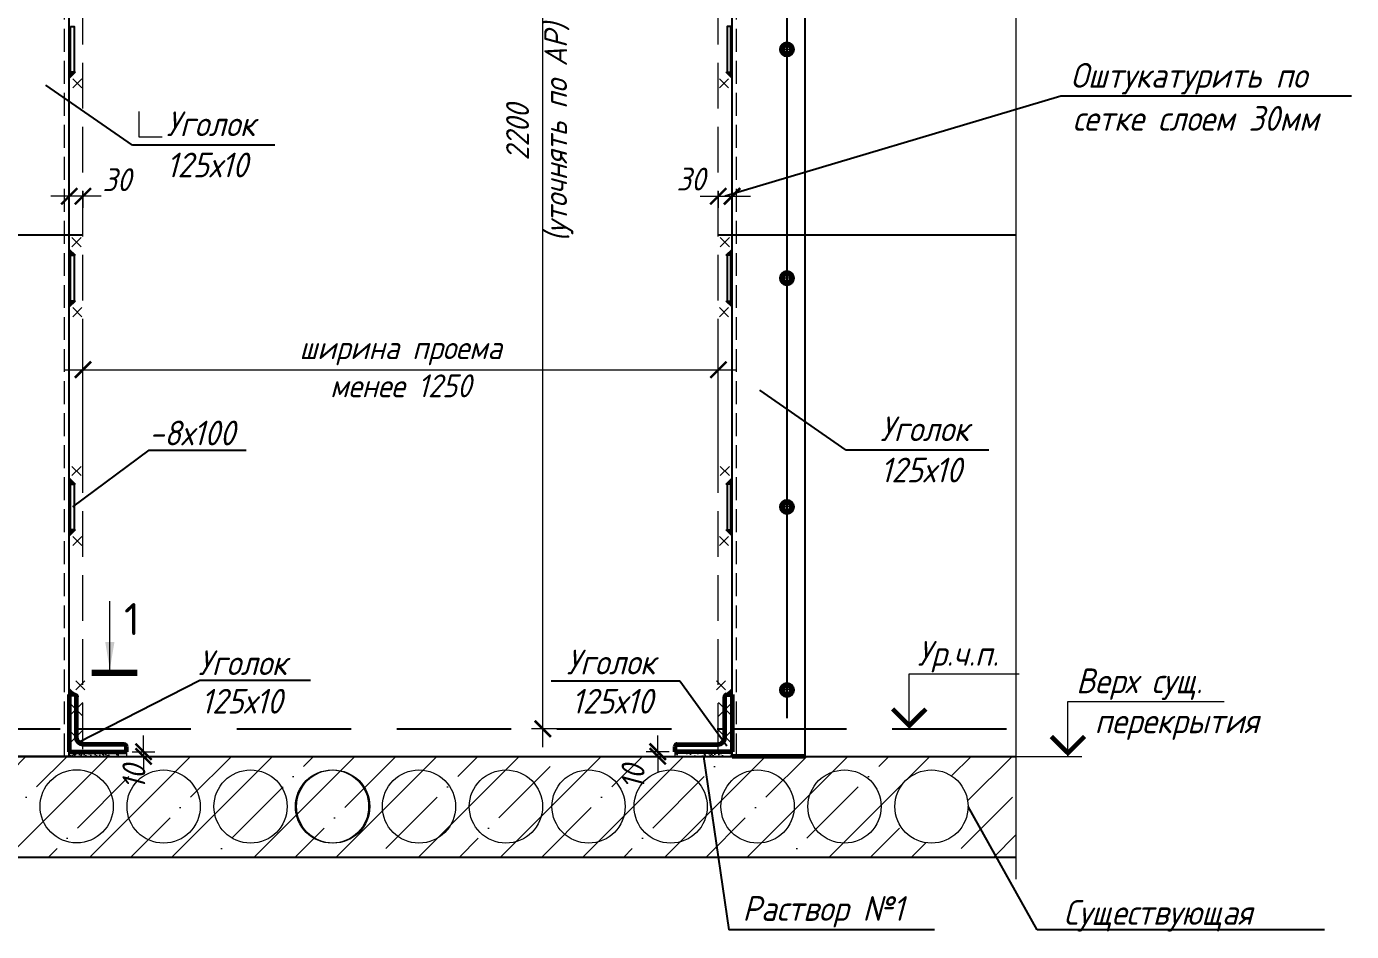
# Model space of a CAD drawing. Header units: millimetres. Extents: x 2058191 to 2089933, y 116142 to 208453.
# Drawn here: x 2071226 to 2074122, y 154568 to 156546 of the extents above; entities that cross this region are included whole.
import ezdxf
from ezdxf.enums import TextEntityAlignment as Align

# ---------------------------------------------------------------- set-up
doc = ezdxf.new("R2010")
doc.units = ezdxf.units.MM
for name, pattern in [('GOST2.303 4', [7, 5, -2, 0]), ('ГОСТ 2.303 4', [7, 5, -2, 0]), ('осеваяX2', [4, 2.5, -0.5, 0.5, -0.5])]:
    doc.linetypes.add(name, pattern=pattern)
doc.layers.get('Defpoints').update_dxf_attribs({"color": 255})
for name, color, linetype, lineweight in [('1Стены', 252, 'Continuous', 25), ('монолит', 176, 'Continuous', 50), ('Оси', 165, 'осеваяX2', 13), ('Размер', 7, 'Continuous', 13), ('сварка', 156, 'Continuous', 9), ('штрих', 8, 'Continuous', 5), ('штриховка кирпич', 42, 'Continuous', 5)]:
    doc.layers.add(name, color=color, linetype=linetype, lineweight=lineweight)
doc.layers.add('CS_UNPLOTTED', color=254, linetype='Continuous', plot=False)
doc.layers.add('металл', color=124, linetype='Continuous')
doc.layers.add('Текст', color=7, linetype='Continuous')
doc.styles.add('GOST 2.304_new', font='isocpeur.ttf', dxfattribs={"width": 0.9, "oblique": 15})
doc.dimstyles.new('SPDS', dxfattribs={"dimscale": 25, "dimtxt": 2.5, "dimasz": 1.77, "dimexe": 1.25, "dimexo": 0.625, "dimtad": 1, "dimdec": 0, "dimrnd": 0.001, "dimtxsty": 'GOST 2.304_new', "dimblk": 'ARCHTICK', "dimcen": 2.5, "dimdle": 2, "dimclrt": 256, "dimazin": 2, "dimtfac": 0.75, "dimtdec": 0, "dimtmove": 1, "dimatfit": 3, "dimfxl": 0, "dimtolj": 1, "dimlwd": 9, "dimlwe": 9, "dimarcsym": 0})
doc.dimstyles.new('SPDS 1_20', dxfattribs={"dimscale": 20, "dimtxt": 2.5, "dimasz": 1.77, "dimexe": 1.25, "dimexo": 0.625, "dimtad": 1, "dimdec": 0, "dimrnd": 0.001, "dimtxsty": 'GOST 2.304_new', "dimblk": 'ARCHTICK', "dimcen": 2.5, "dimdle": 2, "dimclrt": 256, "dimadec": 0, "dimazin": 2, "dimtfac": 0.75, "dimtdec": 0, "dimtmove": 1, "dimatfit": 3, "dimfxl": 0, "dimtolj": 1, "dimlwd": 9, "dimlwe": 9, "dimarcsym": 0})

# ---------------------------------------------------------------- blocks, each defined once
blk = doc.blocks.new('_ArchTick')
at = {"color": 0, "linetype": 'ByBlock', "const_width": 0.15}
blk.add_lwpolyline([(-0.5, -0.5), (0.5, 0.5)], dxfattribs=at)
blk = doc.blocks.new('*D108')
at = {"layer": 'Defpoints', "color": 0, "lineweight": 20, "ltscale": 20, "transparency": 16777216}
for p in [(2071319.6, 156198.9), (2071349.6, 156198.9), (2071319.6, 156175.3)]:
    blk.add_point(p, dxfattribs=at)
at = {"layer": 'Размер', "color": 0, "lineweight": 9, "ltscale": 20, "transparency": 16777216}
for p, q in [((2071389.6, 156175.3), (2071279.6, 156175.3)), ((2071319.6, 156186.4), (2071319.6, 156150.3)), ((2071349.6, 156186.4), (2071349.6, 156150.3))]:
    blk.add_line(p, q, dxfattribs=at)
at = {"layer": 'Размер', "color": 0, "lineweight": 9, "ltscale": 20, "transparency": 16777216, "xscale": 35.4, "yscale": 35.4, "zscale": 35.4}
for p, rotation in [((2071319.6, 156175.3), 179.9999999995553), ((2071349.6, 156175.3), 359.9999999995553)]:
    blk.add_blockref('_ArchTick', p, dxfattribs=dict(at, rotation=rotation))
at = {"layer": 'Размер', "ltscale": 20, "transparency": 16777216, "insert": (2071423.4, 156211.4), "char_height": 50, "attachment_point": 5, "style": 'GOST 2.304_new'}
blk.add_mtext('\\A1;30', dxfattribs=at)
blk = doc.blocks.new('свар')
at = {"layer": 'сварка', "color": 0, "linetype": 'Continuous', "ltscale": 10}
for p, q in [((10, 10), (-10, -10)), ((-10, 10), (10, -10))]:
    blk.add_line(p, q, dxfattribs=at)
blk = doc.blocks.new('*D109')
at = {"color": 0, "lineweight": 9, "ltscale": 20, "transparency": 16777216}
for p, q in [((2072698.2, 156175.3), (2072808.2, 156175.3)), ((2072738.2, 156186.4), (2072738.2, 156150.3)), ((2072768.2, 156186.4), (2072768.2, 156150.3))]:
    blk.add_line(p, q, dxfattribs=at)
at = {"layer": 'Defpoints', "color": 0, "lineweight": 20, "ltscale": 20, "transparency": 16777216}
for p in [(2072738.2, 156198.9), (2072768.2, 156198.9), (2072768.2, 156175.3)]:
    blk.add_point(p, dxfattribs=at)
at = {"color": 0, "lineweight": 9, "ltscale": 20, "transparency": 16777216, "xscale": 35.4, "yscale": 35.4, "zscale": 35.4, "rotation": 180}
blk.add_blockref('_ArchTick', (2072738.2, 156175.3), dxfattribs=at)
at = {"color": 0, "lineweight": 9, "ltscale": 20, "transparency": 16777216, "xscale": 35.4, "yscale": 35.4, "zscale": 35.4}
blk.add_blockref('_ArchTick', (2072768.2, 156175.3), dxfattribs=at)
at = {"ltscale": 20, "transparency": 16777216, "insert": (2072678.1, 156212.8), "char_height": 50, "attachment_point": 5, "style": 'GOST 2.304_new'}
blk.add_mtext('\\A1;30', dxfattribs=at)
blk = doc.blocks.new('м16')
at = {"layer": 'металл', "lineweight": 30, "ltscale": 20}
for p, q in [((-11, 6.4), (0, 12.7)), ((-11, -6.4), (-11, 6.4)), ((0, 12.7), (11, 6.4)), ((11, 6.4), (11, -6.4)), ((0, -12.7), (-11, -6.4)), ((11, -6.4), (0, -12.7))]:
    blk.add_line(p, q, dxfattribs=at)
blk.add_circle((0, 0), 15, dxfattribs=at)
for radius, start, end in [(10.4, 0, 180), (10.4, 180, 0), (6.92, 0, 180), (6.92, 180, 0)]:
    blk.add_arc((0, 0), radius, start, end, dxfattribs=at)
at = {"layer": 'металл', "linetype": 'Continuous', "lineweight": 25, "ltscale": 20}
blk.add_arc((0, 0), 8, 255, 165, dxfattribs=at)
at = {"layer": 'Оси', "ltscale": 20}
for p, q in [((17, 0), (-17.3, 0)), ((0, 17.3), (0, -17.3))]:
    blk.add_line(p, q, dxfattribs=at)
blk = doc.blocks.new('*D116')
at = {"color": 0, "lineweight": 9, "ltscale": 20, "transparency": 16777216}
for p, q in [((2071482, 154961.2), (2071482, 154996.6)), ((2071457.1, 154961.2), (2071507, 154961.2)), ((2071457.1, 154951.2), (2071507, 154951.2)), ((2071482, 154961.2), (2071482, 154951.2)), ((2071482, 154951.2), (2071482, 154915.8))]:
    blk.add_line(p, q, dxfattribs=at)
at = {"layer": 'Defpoints', "color": 0, "lineweight": 20, "ltscale": 20, "transparency": 16777216}
for p in [(2071444.6, 154961.2), (2071444.6, 154951.2), (2071482, 154951.2)]:
    blk.add_point(p, dxfattribs=at)
at = {"color": 0, "lineweight": 9, "ltscale": 20, "transparency": 16777216, "xscale": 35.4, "yscale": 35.4, "zscale": 35.4}
for p, rotation in [((2071482, 154961.2), 270), ((2071482, 154951.2), 90)]:
    blk.add_blockref('_ArchTick', p, dxfattribs=dict(at, rotation=rotation))
at = {"ltscale": 20, "transparency": 16777216, "insert": (2071460.9, 154905.5), "char_height": 50, "attachment_point": 5, "rotation": 90, "style": 'GOST 2.304_new'}
blk.add_mtext('\\A1;10', dxfattribs=at)
blk = doc.blocks.new('*D118')
at = {"color": 0, "lineweight": 9, "ltscale": 20, "transparency": 16777216}
for p, q in [((2072605.8, 154961.2), (2072605.8, 154996.6)), ((2072630.7, 154961.2), (2072580.8, 154961.2)), ((2072630.7, 154951.2), (2072580.8, 154951.2)), ((2072605.8, 154961.2), (2072605.8, 154951.2)), ((2072605.8, 154951.2), (2072605.8, 154915.8))]:
    blk.add_line(p, q, dxfattribs=at)
at = {"layer": 'Defpoints', "color": 0, "lineweight": 20, "ltscale": 20, "transparency": 16777216}
for p in [(2072605.8, 154951.2), (2072643.2, 154961.2), (2072643.2, 154951.2)]:
    blk.add_point(p, dxfattribs=at)
at = {"color": 0, "lineweight": 9, "ltscale": 20, "transparency": 16777216, "xscale": 35.4, "yscale": 35.4, "zscale": 35.4}
for p, rotation in [((2072605.8, 154961.2), 270), ((2072605.8, 154951.2), 90)]:
    blk.add_blockref('_ArchTick', p, dxfattribs=dict(at, rotation=rotation))
at = {"ltscale": 20, "transparency": 16777216, "insert": (2072551.9, 154905.5), "char_height": 50, "attachment_point": 5, "rotation": 90, "style": 'GOST 2.304_new'}
blk.add_mtext('\\A1;10', dxfattribs=at)
blk = doc.blocks.new('*D124')
at = {"color": 0, "lineweight": 9, "ltscale": 20, "transparency": 16777216}
for p, q in [((2071349.6, 155597.4), (2071349.6, 155821.1)), ((2072738.2, 155597.4), (2072738.2, 155821.1)), ((2071309.6, 155796.1), (2072778.2, 155796.1))]:
    blk.add_line(p, q, dxfattribs=at)
at = {"layer": 'Defpoints', "color": 0, "lineweight": 20, "ltscale": 20, "transparency": 16777216}
for p in [(2072738.2, 155796.1), (2071349.6, 155584.9), (2072738.2, 155584.9)]:
    blk.add_point(p, dxfattribs=at)
at = {"color": 0, "lineweight": 9, "ltscale": 20, "transparency": 16777216, "xscale": 35.4, "yscale": 35.4, "zscale": 35.4, "rotation": 180}
blk.add_blockref('_ArchTick', (2071349.6, 155796.1), dxfattribs=at)
at = {"color": 0, "lineweight": 9, "ltscale": 20, "transparency": 16777216, "xscale": 35.4, "yscale": 35.4, "zscale": 35.4}
blk.add_blockref('_ArchTick', (2072738.2, 155796.1), dxfattribs=at)
at = {"ltscale": 20, "transparency": 16777216, "insert": (2072043.9, 155802.6), "char_height": 50, "width": 516.523, "attachment_point": 5, "style": 'GOST 2.304_new'}
blk.add_mtext('\\A1;ширина проема менее 1250', dxfattribs=at)
blk = doc.blocks.new('*D125')
at = {"layer": 'Defpoints', "color": 0, "lineweight": 20, "ltscale": 20, "transparency": 16777216}
for p in [(2072354.7, 157311.2), (2072408.6, 157311.2), (2072408.6, 155011.2)]:
    blk.add_point(p, dxfattribs=at)
at = {"layer": 'Размер', "color": 0, "lineweight": 9, "ltscale": 20, "transparency": 16777216}
for p, q in [((2072354.7, 154971.2), (2072354.7, 157351.2)), ((2072396.1, 157311.2), (2072329.7, 157311.2)), ((2072396.1, 155011.2), (2072329.7, 155011.2))]:
    blk.add_line(p, q, dxfattribs=at)
at = {"layer": 'Размер', "color": 0, "lineweight": 9, "ltscale": 20, "transparency": 16777216, "xscale": 35.4, "yscale": 35.4, "zscale": 35.4}
for p, rotation in [((2072354.7, 157311.2), 90), ((2072354.7, 155011.2), 270)]:
    blk.add_blockref('_ArchTick', p, dxfattribs=dict(at, rotation=rotation))
at = {"layer": 'Размер', "ltscale": 20, "transparency": 16777216, "insert": (2072347.9, 156314.8), "char_height": 50, "width": 670.583, "attachment_point": 5, "rotation": 90, "style": 'GOST 2.304_new'}
blk.add_mtext('\\A1;2200 \\P(уточнять по АР)', dxfattribs=at)

msp = doc.modelspace()

# ---------------------------------------------------------------- hatches: boundary and pattern name
at = {"layer": 'Размер', "ltscale": 20}
h = msp.add_hatch(dxfattribs=at)
h.set_pattern_fill('AR-SAND', color=256, scale=0.3)
h.set_pattern_definition([(37.5, (1297301.6, 507713.445), (-0.48000939, 14.68239712), [0, -11.5824, 0, -12.954, 0, -12.3825]), (7.5, (1297301.6, 507713.445), (13.4856985, 21.504753), [0, -6.2484, 0, -10.4394, 0, -4.0005]), (327.5, (1297292.227, 507713.445), (23.7297711, 0.04311554), [0, -3.81, 0, -13.716, 0, -17.907]), (317.5, (1297292.227, 507713.445), (22.90669357, 6.6878797), [0, -1.905, 0, -8.9916, 0, -10.287])])
h.paths.add_polyline_path([(2071444.6, 154961.2), (2071349.6, 154961.2), (2071349.6, 154951.2), (2071444.6, 154951.2)])
h.paths.add_polyline_path([(2071349.6, 154961.2), (2071319.6, 154961.2), (2071319.6, 154951.2), (2071349.6, 154951.2)])
h = msp.add_hatch(dxfattribs=at)
h.set_pattern_fill('AR-SAND', color=256, scale=0.3)
h.set_pattern_definition([(37.5, (1296290.227, 507713.445), (-0.48000939, 14.68239712), [0, -11.5824, 0, -12.954, 0, -12.3825]), (7.5, (1296290.227, 507713.445), (13.4856985, 21.504753), [0, -6.2484, 0, -10.4394, 0, -4.0005]), (327.5, (1296280.855, 507713.445), (23.7297711, 0.04311554), [0, -3.81, 0, -13.716, 0, -17.907]), (317.5, (1296280.855, 507713.445), (22.90669357, 6.6878797), [0, -1.905, 0, -8.9916, 0, -10.287])])
h.paths.add_polyline_path([(2072643.3, 154961.2), (2072738.3, 154961.2), (2072738.3, 154951.2), (2072643.3, 154951.2)])
h.paths.add_polyline_path([(2072738.3, 154961.2), (2072768.3, 154961.2), (2072768.3, 154951.2), (2072738.3, 154951.2)])
at = {"layer": 'сварка', "linetype": 'Continuous', "ltscale": 5}
for points in [[(2071319.6, 156446.1), (2071319.6, 156432.5), (2071333.3, 156446.1)], [(2072768.2, 156446.1), (2072768.2, 156432.5), (2072754.6, 156446.1)], [(2071319.6, 156046.3), (2071319.6, 156059.9), (2071333.3, 156046.3)], [(2072768.2, 156046.3), (2072768.2, 156059.9), (2072754.6, 156046.3)], [(2071319.6, 155946.1), (2071319.6, 155932.5), (2071333.3, 155946.1)], [(2072768.2, 155946.1), (2072768.2, 155932.5), (2072754.6, 155946.1)], [(2071319.6, 155546.3), (2071319.6, 155559.9), (2071333.3, 155546.3)], [(2072768.2, 155546.3), (2072768.2, 155559.9), (2072754.6, 155546.3)], [(2071319.6, 155446.1), (2071319.6, 155432.5), (2071333.3, 155446.1)], [(2072768.2, 155446.1), (2072768.2, 155432.5), (2072754.6, 155446.1)], [(2071319.6, 155086.2), (2071319.6, 155099.8), (2071333.3, 155086.2)], [(2072768.2, 155086.2), (2072768.2, 155099.8), (2072754.6, 155086.2)]]:
    msp.add_hatch(color=0, dxfattribs=at).paths.add_polyline_path(points, flags=0)
at = {"layer": 'штрих', "lineweight": 13, "ltscale": 100}
h = msp.add_hatch(dxfattribs=at)
h.set_pattern_fill('ANSI35', color=256, scale=20)
h.set_pattern_definition([(45, (-40660380.25, -1303217.44), (-89.8025612, 89.8025612), []), (45, (-40660290.44, -1303217.44), (-89.8025612, 89.8025612), [158.75, -31.75, 0, -31.75])])
h.paths.add_polyline_path([(2073124, 154841.5, -1), (2073284, 154841.5), (2073345.9, 154731.2), (2073388.3, 154731.2), (2073388.3, 154951.2), (2071444.6, 154951.2), (2071444.6, 154951.2), (2071319.6, 154951.2), (2071159.6, 154951.2), (2070699.6, 154951.2), (2070699.6, 154889, -3.274807), (2070699.6, 154799.7), (2070699.6, 154731.2), (2073345.9, 154731.2), (2073284, 154841.5, -1)])

# ---------------------------------------------------------------- linework, layer by layer
at = {"ltscale": 20}
for p, q in [((2071457.6, 156286.6), (2071268.6, 156417.9)), ((2073017.8, 155620), (2072828.8, 155751.3))]:
    msp.add_line(p, q, dxfattribs=at)
at = {"ltscale": 100}
for p, q in [((2073486.6, 156393.7), (2072753.2, 156175.3)), ((2074122, 156393.7), (2073486.6, 156393.7)), ((2071493.8, 155620.3), (2071326.6, 155496.2)), ((2071493.8, 155620.3), (2071706.2, 155620.3)), ((2071604.7, 155116.6), (2071339.7, 154981.3)), ((2071846.9, 155116.6), (2071604.7, 155116.6)), ((2072373.1, 155116.5), (2072654, 155116.5)), ((2072654, 155116.5), (2072756.7, 154974.1)), ((2073435.2, 154572.1), (2073284, 154841.5)), ((2074062.7, 154572.1), (2073435.2, 154572.1))]:
    msp.add_line(p, q, dxfattribs=at)
at = {"color": 0, "ltscale": 20}
for points in [[(2071768.9, 156286.6), (2071457.6, 156286.6)], [(2073329.1, 155620), (2073017.8, 155620)]]:
    msp.add_lwpolyline(points, dxfattribs=at)
at = {"layer": '1Стены', "color": 0, "linetype": 'ГОСТ 2.303 4', "lineweight": 13, "ltscale": 10}
for p, q in [((2071309.6, 154951.2), (2071309.6, 157341.2)), ((2072778.2, 154951.2), (2072778.2, 157341.2))]:
    msp.add_line(p, q, dxfattribs=at)
at = {"layer": '1Стены', "color": 0, "linetype": 'ГОСТ 2.303 4', "lineweight": 13, "ltscale": 20}
for p, q in [((2071349.6, 154967.2), (2071349.6, 157311.2)), ((2072738.2, 154967.2), (2072738.2, 157311.2))]:
    msp.add_line(p, q, dxfattribs=at)
at = {"layer": '1Стены', "color": 0, "linetype": 'GOST2.303 4', "ltscale": 50}
for p, q in [((2070699.6, 155011.2), (2071319.6, 155011.2)), ((2071335.6, 155011.2), (2072752.2, 155011.2)), ((2072768.2, 155011.2), (2073388.3, 155011.2))]:
    msp.add_line(p, q, dxfattribs=at)
at = {"layer": '1Стены', "color": 0, "linetype": 'ГОСТ 2.303 4', "lineweight": 13, "ltscale": 50}
msp.add_line((2071319.6, 154951.2), (2072768.2, 154951.2), dxfattribs=at)
at = {"layer": 'CS_UNPLOTTED', "ltscale": 20}
msp.add_line((2072888.2, 157859.3), (2072888.2, 155034.5), dxfattribs=at)
at = {"layer": 'CS_UNPLOTTED', "ltscale": 100}
for p, q in [((2070699.6, 156091.2), (2071349.6, 156091.2)), ((2072738.2, 156091.2), (2073388.3, 156091.2))]:
    msp.add_line(p, q, dxfattribs=at)
at = {"layer": 'металл', "color": 0, "ltscale": 20}
for p, q in [((2072928.2, 154951.2), (2072928.2, 157541.2)), ((2071319.6, 154951.2), (2071319.6, 157341.2)), ((2072768.2, 154951.2), (2072768.2, 157341.2)), ((2071319.6, 154951.2), (2071159.6, 154951.2))]:
    msp.add_line(p, q, dxfattribs=at)
at = {"layer": 'металл', "color": 0, "linetype": 'Continuous', "lineweight": 60, "ltscale": 20, "extrusion": (0, 0, -1)}
for p, q in [((2071319.6, 155086.2), (2071319.6, 154961.2)), ((2071331, 155086.2), (2071319.6, 155086.2)), ((2071335.6, 154991.2), (2071335.6, 155081.6)), ((2071319.6, 154961.2), (2071444.6, 154961.2)), ((2071440, 154977.2), (2071349.6, 154977.2)), ((2071444.6, 154961.2), (2071444.6, 154972.6)), ((2072768.2, 154961.2), (2072643.2, 154961.2))]:
    msp.add_line(p, q, dxfattribs=at)
at = {"layer": 'металл', "color": 0, "linetype": 'Continuous', "lineweight": 60, "ltscale": 20}
for p, q in [((2072752.2, 154991.2), (2072752.2, 155081.6)), ((2072756.8, 155086.2), (2072768.2, 155086.2)), ((2072768.2, 155086.2), (2072768.2, 154961.2)), ((2072643.2, 154972.6), (2072643.2, 154961.2)), ((2072647.8, 154977.2), (2072738.2, 154977.2)), ((2072928.2, 154951.2), (2072768.3, 154951.2))]:
    msp.add_line(p, q, dxfattribs=at)
at = {"layer": 'металл', "color": 0, "ltscale": 20}
for points in [[(2071322.6, 156546.2), (2071330.6, 156546.2), (2071330.6, 156446.2), (2071322.6, 156446.2)], [(2072765.2, 156546.2), (2072757.2, 156546.2), (2072757.2, 156446.2), (2072765.2, 156446.2)], [(2071322.6, 156046.2), (2071330.6, 156046.2), (2071330.6, 155946.2), (2071322.6, 155946.2)], [(2072765.2, 156046.2), (2072757.2, 156046.2), (2072757.2, 155946.2), (2072765.2, 155946.2)], [(2071322.6, 155546.2), (2071330.6, 155546.2), (2071330.6, 155446.2), (2071322.6, 155446.2)], [(2072765.2, 155546.2), (2072757.2, 155546.2), (2072757.2, 155446.2), (2072765.2, 155446.2)]]:
    msp.add_lwpolyline(points, close=True, dxfattribs=at)
at = {"layer": 'металл', "color": 0, "linetype": 'Continuous', "lineweight": 60, "ltscale": 20, "extrusion": (0, 0, -1)}
for centre, radius, start, end in [((-2071331, 155081.6), 4.6, 90, 180), ((-2071349.6, 154991.2), 14, 270, 0), ((-2071440, 154972.6), 4.6, 90, 180)]:
    msp.add_arc(centre, radius, start, end, dxfattribs=at)
at = {"layer": 'металл', "color": 0, "linetype": 'Continuous', "lineweight": 60, "ltscale": 20}
for centre, radius, start, end in [((2072756.8, 155081.6), 4.6, 90, 180), ((2072738.2, 154991.2), 14, 270, 0), ((2072647.8, 154972.6), 4.6, 90, 180)]:
    msp.add_arc(centre, radius, start, end, dxfattribs=at)
at = {"layer": 'монолит', "color": 0, "lineweight": 25, "ltscale": 100}
for p, q in [((2070699.6, 154951.2), (2073388.3, 154951.2)), ((2070699.6, 154951.2), (2073388.3, 154951.2)), ((2070699.6, 154731.2), (2073388.3, 154731.2))]:
    msp.add_line(p, q, dxfattribs=at)
at = {"layer": 'Размер', "linetype": 'Continuous', "ltscale": 20}
for p, q in [((2071408.4, 155140.9), (2071408.4, 155290.3)), ((2073155.4, 155011.2), (2073155.4, 155131.2)), ((2073155.4, 155131.2), (2073395.7, 155131.2)), ((2073502.4, 154951.2), (2073502.4, 155071.2)), ((2073502.4, 155071.2), (2073843.9, 155071.2)), ((2073388.3, 154951.2), (2073532.4, 154951.2))]:
    msp.add_line(p, q, dxfattribs=at)
at = {"layer": 'Размер', "color": 0, "ltscale": 20}
msp.add_lwpolyline([(2071472.1, 156360.8), (2071472.1, 156304.9), (2071523, 156304.9)], dxfattribs=at)
at = {"layer": 'Размер', "color": 0, "linetype": 'Continuous', "ltscale": 20}
for points, const_width in [([(2071468.4, 155133.9), (2071368.4, 155133.9)], 14), ([(2073119, 155054.7), (2073155.4, 155018.3), (2073191.9, 155054.7)], 10), ([(2073465.9, 154994.7), (2073502.4, 154958.3), (2073538.8, 154994.7)], 10)]:
    msp.add_lwpolyline(points, dxfattribs=dict(at, const_width=const_width))
at = {"layer": 'Размер', "color": 0, "ltscale": 20}
for points in [[(2071319.6, 154961.2), (2071444.6, 154961.2), (2071444.6, 154951.2), (2071319.6, 154951.2)], [(2072768.3, 154961.2), (2072643.3, 154961.2), (2072643.3, 154951.2), (2072768.3, 154951.2)]]:
    msp.add_lwpolyline(points, close=True, dxfattribs=at)
at = {"layer": 'Размер', "linetype": 'Continuous', "ltscale": 20}
msp.add_solid([(2071408.4, 155140.9), (2071398.3, 155201), (2071418.4, 155201)], dxfattribs=at)
at = {"layer": 'сварка', "color": 0, "linetype": 'Continuous', "ltscale": 5}
for p, q in [((2071319.6, 156446.1), (2071319.6, 156432.5)), ((2071319.6, 156432.5), (2071333.3, 156446.1)), ((2071333.3, 156446.1), (2071319.6, 156446.1)), ((2072768.2, 156432.5), (2072754.6, 156446.1)), ((2072754.6, 156446.1), (2072768.2, 156446.1)), ((2072768.2, 156446.1), (2072768.2, 156432.5)), ((2071319.6, 156046.3), (2071319.6, 156059.9)), ((2071319.6, 156059.9), (2071333.3, 156046.3)), ((2072768.2, 156059.9), (2072754.6, 156046.3)), ((2072768.2, 156046.3), (2072768.2, 156059.9)), ((2071333.3, 156046.3), (2071319.6, 156046.3)), ((2072754.6, 156046.3), (2072768.2, 156046.3)), ((2071319.6, 155946.1), (2071319.6, 155932.5)), ((2071319.6, 155932.5), (2071333.3, 155946.1)), ((2071333.3, 155946.1), (2071319.6, 155946.1)), ((2072768.2, 155932.5), (2072754.6, 155946.1)), ((2072754.6, 155946.1), (2072768.2, 155946.1)), ((2072768.2, 155946.1), (2072768.2, 155932.5)), ((2071319.6, 155546.3), (2071319.6, 155559.9)), ((2071319.6, 155559.9), (2071333.3, 155546.3)), ((2072768.2, 155559.9), (2072754.6, 155546.3)), ((2072768.2, 155546.3), (2072768.2, 155559.9)), ((2071333.3, 155546.3), (2071319.6, 155546.3)), ((2072754.6, 155546.3), (2072768.2, 155546.3)), ((2071319.6, 155446.1), (2071319.6, 155432.5)), ((2071319.6, 155432.5), (2071333.3, 155446.1)), ((2071333.3, 155446.1), (2071319.6, 155446.1)), ((2072768.2, 155432.5), (2072754.6, 155446.1)), ((2072754.6, 155446.1), (2072768.2, 155446.1)), ((2072768.2, 155446.1), (2072768.2, 155432.5)), ((2071319.6, 155086.2), (2071319.6, 155099.8)), ((2071319.6, 155099.8), (2071333.3, 155086.2)), ((2072768.2, 155099.8), (2072754.6, 155086.2)), ((2072768.2, 155086.2), (2072768.2, 155099.8)), ((2071333.3, 155086.2), (2071319.6, 155086.2)), ((2072754.6, 155086.2), (2072768.2, 155086.2))]:
    msp.add_line(p, q, dxfattribs=at)
at = {"layer": 'сварка', "color": 0, "linetype": 'Continuous', "ltscale": 15}
for p, q in [((2071319.6, 155086.2), (2071319.6, 154961.2)), ((2071319.6, 155068.7), (2071349.6, 155038.7)), ((2071319.6, 155038.7), (2071349.6, 155068.7)), ((2072768.3, 155068.7), (2072738.3, 155038.7)), ((2072768.3, 155038.7), (2072738.3, 155068.7)), ((2072768.3, 155086.2), (2072768.3, 154961.2)), ((2071319.6, 155008.7), (2071349.6, 154978.7)), ((2071319.6, 154978.7), (2071349.6, 155008.7)), ((2072768.3, 155008.7), (2072738.3, 154978.7)), ((2072768.3, 154978.7), (2072738.3, 155008.7))]:
    msp.add_line(p, q, dxfattribs=at)
at = {"layer": 'Текст', "ltscale": 20}
for p in [(2072705.8, 154951.2), (2073210.8, 154571.7)]:
    msp.add_line(p, (2072761, 154571.7), dxfattribs=at)
at = {"layer": 'штрих', "ltscale": 100}
for centre in [(2071335.9, 154842), (2071335.9, 154842), (2071525.9, 154841.5), (2071525.9, 154841.5), (2071715.9, 154841.5), (2071715.9, 154841.5), (2071894, 154841.5), (2071896.5, 154841.5), (2072084, 154841.5), (2072274, 154841.5), (2072454.6, 154841.5), (2072634, 154841.5), (2072824, 154841.5), (2073014, 154841.5), (2073204, 154841.5)]:
    msp.add_circle(centre, 80, dxfattribs=at)
at = {"layer": 'штриховка кирпич', "color": 0, "linetype": 'Continuous', "ltscale": 15}
msp.add_lwpolyline([(2073388.3, 158229.4), (2073388.3, 156690), (2073444.6, 156676.8), (2073252.1, 156650.6), (2073388.3, 156637.5), (2073388.3, 154683.1)], dxfattribs=at)

# ---------------------------------------------------------------- block references
at = {"layer": 'Размер', "rotation": 270.0000000001111}
for p in [(2072888.2, 156496.2), (2072888.2, 155996.2), (2072888.2, 155496.2), (2072888.2, 155096.2)]:
    msp.add_blockref('м16', p, dxfattribs=at)
at = {"layer": 'Размер', "color": 0, "xscale": -1, "rotation": 89.99999999762781}
for p in [(2071337.4, 156422), (2071335.4, 156074.9), (2071337.4, 155922), (2071335.4, 155574.9), (2071337.4, 155422), (2071343.8, 155106.4)]:
    msp.add_blockref('свар', p, dxfattribs=at)
at = {"layer": 'Размер', "color": 0, "rotation": 270.0000000023722}
for p in [(2072750.5, 156422), (2072752.5, 156074.9), (2072750.5, 155922), (2072752.5, 155574.9), (2072750.5, 155422), (2072744.1, 155106.4)]:
    msp.add_blockref('свар', p, dxfattribs=at)

# ---------------------------------------------------------------- texts
at = {"color": 0, "ltscale": 20, "char_height": 54, "width": 274.711, "attachment_point": 1, "style": 'GOST 2.304_new'}
for insert in [(2071532, 156360.6), (2073092.2, 155694)]:
    msp.add_mtext('Уголок 125х10', dxfattribs=dict(at, insert=insert))
at = {"layer": 'Размер', "linetype": 'Continuous', "ltscale": 20, "style": 'GOST 2.304_new'}
msp.add_text('1', height=70, dxfattribs=at).set_placement((2071439.3, 155216.1))
at = {"layer": 'Текст', "ltscale": 20, "style": 'GOST 2.304_new', "oblique": 15, "width": 0.9}
for s, p in [('Оштукатурить по', (2073507.9, 156412.4)), ('сетке слоем 30мм', (2073512.8, 156318.4)), ('-8х100', (2071493.8, 155630.9)), ('Уголок', (2071601.7, 155128.8)), ('Уголок', (2072406.5, 155130.2)), ('Ур.ч.п.', (2073173.4, 155149.2)), ('Верх сущ.', (2073520.4, 155089.2)), ('125х10', (2071607.5, 155044.7)), ('125х10', (2072417.3, 155044.7)), ('Раствор №1', (2072791, 154591.7)), ('Существующая', (2073492.6, 154583.1))]:
    msp.add_text(s, height=54, dxfattribs=at).set_placement(p)
msp.add_text('перекрытия', height=54, dxfattribs=at).set_placement((2073560.7, 155055.7), align=Align.TOP_LEFT)

# ---------------------------------------------------------------- dimensions: what is measured, and where the dimension line sits
at = {"ltscale": 20}
for base, p1, p2, angle, picture, middle, dimtype in [((2072768.2, 156175.3), (2072738.2, 156198.9), (2072768.2, 156198.9), 0, '*D109', (2072678.1, 156175.3), 129), ((2071482, 154951.2), (2071444.6, 154961.2), (2071444.6, 154951.2), 90, '*D116', (2071498.4, 154905.5), 128), ((2072605.8, 154951.2), (2072643.2, 154961.2), (2072643.2, 154951.2), 90, '*D118', (2072589.4, 154905.5), 128)]:
    dim = msp.add_linear_dim(base=base, p1=p1, p2=p2, angle=angle, dimstyle='SPDS', override={"dimscale": 20, "dimtxsty": 'GOST 2.304_new', "dimfxl": 1.25, "dimtfill": 0, "dimarcsym": 1}, dxfattribs=at)
    dim.commit()
    dim.dimension.update_dxf_attribs({"geometry": picture, "text_midpoint": middle, "dimtype": dimtype})
dim = msp.add_linear_dim(base=(2072738.2, 155796.1), p1=(2071349.6, 155584.9), p2=(2072738.2, 155584.9), text='ширина проема менее 1250', dimstyle='SPDS 1_20', dxfattribs=at)
dim.commit()
dim.dimension.update_dxf_attribs({"geometry": '*D124', "text_midpoint": (2072043.9, 155723.5), "dimtype": 128})
at = {"layer": 'Размер', "ltscale": 20}
dim = msp.add_linear_dim(base=(2072354.7, 157311.2), p1=(2072408.6, 155011.2), p2=(2072408.6, 157311.2), angle=90, text='2200 \\P(уточнять по АР)', dimstyle='SPDS 1_20', dxfattribs=at)
dim.commit()
dim.dimension.update_dxf_attribs({"geometry": '*D125', "text_midpoint": (2072437.1, 156314.8), "dimtype": 128})
dim = msp.add_linear_dim(base=(2071319.6, 156175.3), p1=(2071349.6, 156198.9), p2=(2071319.6, 156198.9), angle=180, dimstyle='SPDS', override={"dimscale": 20, "dimtxsty": 'GOST 2.304_new', "dimfxl": 1.25, "dimtfill": 0, "dimarcsym": 1}, dxfattribs=at)
dim.commit()
dim.dimension.update_dxf_attribs({"geometry": '*D108', "text_midpoint": (2071423.4, 156173.9), "dimtype": 129})

doc.saveas('drawing.dxf')
